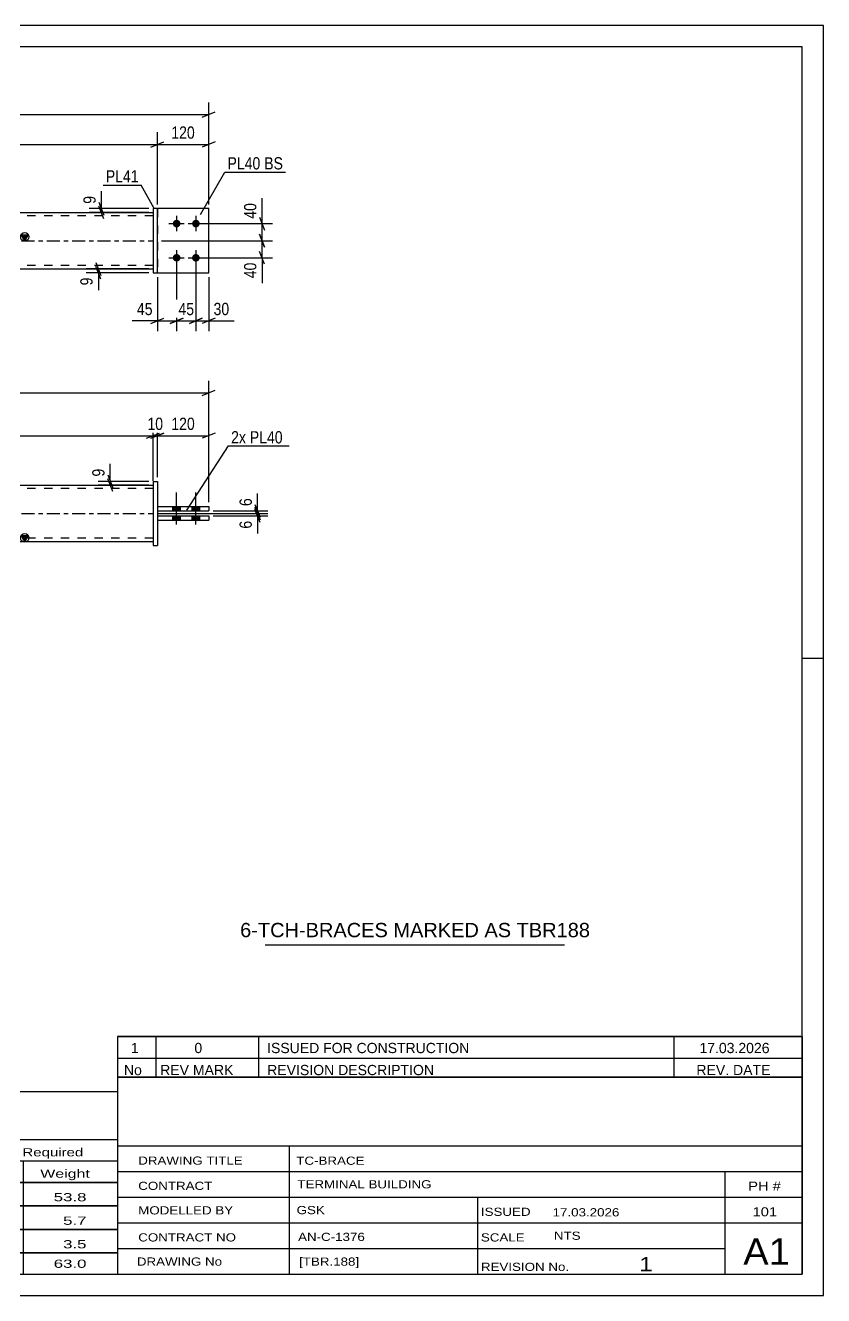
# Model space of a CAD drawing. Header units: millimetres. Extents: x 0 to 420, y 0 to 297.
# Drawn here: x 233.5 to 420, y 0 to 297 of the extents above; entities that cross this region are included whole.
import ezdxf

# ---------------------------------------------------------------- set-up
doc = ezdxf.new("R2010")
doc.units = ezdxf.units.MM
doc.linetypes.add('DXK_LINE_DOT2', pattern=[3.9198, 1.9599, -1.9599])
doc.linetypes.add('DXK_LINE_DOT3', pattern=[5.9187, 2.979, -0.9799, 0.9799, -0.9799])
doc.styles.add('Arial', font='arial.ttf', dxfattribs={"height": 0.2})
doc.styles.add('Arial Narrow', font='ARIALN.TTF', dxfattribs={"height": 0.2})

# ---------------------------------------------------------------- blocks, each defined once
blk = doc.blocks.new('Unknown-580544777-1163')
at = {"color": 5, "linetype": 'Continuous'}
for p, q in [((420, 297), (0, 297)), ((420, 0), (420, 297)), ((415, 292), (5, 292)), ((415, 5), (415, 292)), ((420, 149), (415, 149)), ((5, 5), (415, 5)), ((0, 0), (420, 0))]:
    blk.add_line(p, q, dxfattribs=at)
blk = doc.blocks.new('Part-580544777-2101 - 2095')
at = {"linetype": 'Continuous'}
blk.add_hatch(color=2, dxfattribs=at).paths.add_polyline_path([(233.35, 176.29), (232.55, 177.69), (234.15, 177.69)])
at = {"color": 2, "linetype": 'Continuous'}
for p, q in [((90.58, 189.49), (263.35, 189.49)), ((90.58, 176.29), (263.35, 176.29)), ((233.35, 176.29), (232.55, 177.69)), ((232.55, 177.69), (234.15, 177.69)), ((234.15, 177.69), (233.35, 176.29))]:
    blk.add_line(p, q, dxfattribs=at)
at = {"color": 7, "linetype": 'DXK_LINE_DOT2'}
for p, q in [((90.58, 176.29), (90.58, 189.49)), ((263.35, 188.69), (90.58, 188.69)), ((263.35, 189.49), (263.35, 176.29)), ((263.35, 177.09), (90.58, 177.09))]:
    blk.add_line(p, q, dxfattribs=at)
at = {"color": 7, "linetype": 'DXK_LINE_DOT3'}
blk.add_line((90.58, 182.89), (263.35, 182.89), dxfattribs=at)
at = {"color": 2, "linetype": 'Continuous'}
blk.add_circle((233.35, 177.19), 1, dxfattribs=at)
blk = doc.blocks.new('Part-580544777-2114 - 2095')
at = {"color": 2, "linetype": 'Continuous'}
for p, q in [((263.35, 190.39), (263.35, 175.39)), ((263.35, 190.39), (264.35, 190.39)), ((264.35, 190.39), (264.35, 175.39)), ((263.35, 175.39), (264.35, 175.39))]:
    blk.add_line(p, q, dxfattribs=at)
blk = doc.blocks.new('Part-580544777-2106 - 2095')
at = {"color": 2, "linetype": 'Continuous'}
for p, q in [((264.35, 182.29), (264.35, 181.29)), ((264.35, 182.29), (276.35, 182.29)), ((264.35, 181.29), (276.35, 181.29)), ((276.35, 182.29), (276.35, 181.29))]:
    blk.add_line(p, q, dxfattribs=at)
blk = doc.blocks.new('Part-580544777-2111 - 2095')
at = {"color": 2, "linetype": 'Continuous'}
for p, q in [((264.35, 184.49), (264.35, 183.49)), ((264.35, 184.49), (276.35, 184.49)), ((276.35, 184.49), (276.35, 183.49)), ((264.35, 183.49), (276.35, 183.49))]:
    blk.add_line(p, q, dxfattribs=at)
blk = doc.blocks.new('Bolt-580544777-2128 - 2095')
at = {"linetype": 'Continuous'}
for points in [[(269.75, 184.49), (267.95, 184.49), (267.95, 183.49), (269.75, 183.49)], [(269.75, 184.49), (267.95, 184.49), (267.95, 183.49), (269.75, 183.49)], [(274.25, 184.49), (272.45, 184.49), (272.45, 183.49), (274.25, 183.49)], [(274.25, 184.49), (272.45, 184.49), (272.45, 183.49), (274.25, 183.49)], [(269.75, 182.29), (267.95, 182.29), (267.95, 181.29), (269.75, 181.29)], [(269.75, 182.29), (267.95, 182.29), (267.95, 181.29), (269.75, 181.29)], [(274.25, 182.29), (272.45, 182.29), (272.45, 181.29), (274.25, 181.29)], [(274.25, 182.29), (272.45, 182.29), (272.45, 181.29), (274.25, 181.29)]]:
    blk.add_hatch(color=1, dxfattribs=at).paths.add_polyline_path(points)
at = {"color": 1, "linetype": 'Continuous'}
for p, q in [((268.85, 180.29), (268.85, 187.79)), ((268.85, 180.29), (268.85, 187.79)), ((273.35, 180.29), (273.35, 187.79)), ((273.35, 180.29), (273.35, 187.79)), ((267.95, 183.49), (267.95, 184.49)), ((267.95, 183.49), (267.95, 184.49)), ((269.75, 183.49), (269.75, 184.49)), ((269.75, 183.49), (269.75, 184.49)), ((272.45, 183.49), (272.45, 184.49)), ((272.45, 183.49), (272.45, 184.49)), ((274.25, 183.49), (274.25, 184.49)), ((274.25, 183.49), (274.25, 184.49)), ((267.95, 181.29), (267.95, 182.29)), ((267.95, 181.29), (267.95, 182.29)), ((269.75, 181.29), (269.75, 182.29)), ((269.75, 181.29), (269.75, 182.29)), ((272.45, 181.29), (272.45, 182.29)), ((272.45, 181.29), (272.45, 182.29)), ((274.25, 181.29), (274.25, 182.29)), ((274.25, 181.29), (274.25, 182.29))]:
    blk.add_line(p, q, dxfattribs=at)
blk = doc.blocks.new('Part-580544777-1728 - 1722')
at = {"linetype": 'Continuous'}
blk.add_hatch(color=2, dxfattribs=at).paths.add_polyline_path([(233.35, 246.66), (232.55, 248.06), (234.15, 248.06)])
at = {"color": 2, "linetype": 'Continuous'}
for p, q in [((90.58, 253.26), (263.35, 253.26)), ((233.35, 246.66), (232.55, 248.06)), ((232.55, 248.06), (234.15, 248.06)), ((234.15, 248.06), (233.35, 246.66)), ((90.58, 240.06), (263.35, 240.06))]:
    blk.add_line(p, q, dxfattribs=at)
at = {"color": 7, "linetype": 'DXK_LINE_DOT2'}
for p, q in [((90.58, 253.26), (90.58, 240.06)), ((263.35, 252.46), (90.58, 252.46)), ((263.35, 253.26), (263.35, 240.06)), ((263.35, 240.86), (90.58, 240.86))]:
    blk.add_line(p, q, dxfattribs=at)
at = {"color": 7, "linetype": 'DXK_LINE_DOT3'}
blk.add_line((90.58, 246.66), (263.35, 246.66), dxfattribs=at)
at = {"color": 2, "linetype": 'Continuous'}
blk.add_circle((233.35, 247.56), 1, dxfattribs=at)
blk = doc.blocks.new('Part-580544777-1753 - 1722')
at = {"color": 7, "linetype": 'DXK_LINE_DOT2'}
for p, q in [((276.35, 254.16), (264.35, 254.16)), ((264.35, 254.16), (264.35, 239.16)), ((276.35, 239.16), (276.35, 254.16)), ((264.35, 239.16), (276.35, 239.16))]:
    blk.add_line(p, q, dxfattribs=at)
blk = doc.blocks.new('Part-580544777-1758 - 1722')
at = {"color": 2, "linetype": 'Continuous'}
for p, q in [((276.35, 254.16), (264.35, 254.16)), ((276.35, 239.16), (276.35, 254.16)), ((264.35, 239.16), (276.35, 239.16))]:
    blk.add_line(p, q, dxfattribs=at)
at = {"color": 7, "linetype": 'DXK_LINE_DOT2'}
blk.add_line((264.35, 254.16), (264.35, 239.16), dxfattribs=at)
blk = doc.blocks.new('Part-580544777-1763 - 1722')
at = {"color": 2, "linetype": 'Continuous'}
for p, q in [((264.35, 254.16), (263.35, 254.16)), ((263.35, 254.16), (263.35, 239.16)), ((264.35, 239.16), (264.35, 254.16)), ((263.35, 239.16), (264.35, 239.16))]:
    blk.add_line(p, q, dxfattribs=at)
blk = doc.blocks.new('Bolt-580544777-1775 - 1722')
at = {"linetype": 'Continuous'}
for points in [[(268.85, 251.56, -1), (268.85, 249.76, -1)], [(273.35, 251.56, -1), (273.35, 249.76, -1)], [(268.85, 243.56, -1), (268.85, 241.76, -1)], [(273.35, 243.56, -1), (273.35, 241.76, -1)]]:
    blk.add_hatch(color=1, dxfattribs=at).paths.add_polyline_path(points)
at = {"color": 1, "linetype": 'Continuous'}
for p, q in [((268.85, 252.46), (268.85, 248.86)), ((273.35, 252.46), (273.35, 248.86)), ((267.05, 250.66), (270.65, 250.66)), ((271.55, 250.66), (275.15, 250.66)), ((268.85, 244.46), (268.85, 240.86)), ((273.35, 244.46), (273.35, 240.86)), ((267.05, 242.66), (270.65, 242.66)), ((271.55, 242.66), (275.15, 242.66))]:
    blk.add_line(p, q, dxfattribs=at)
blk = doc.blocks.new('StraightDimension-580544777-2287 - 2095')
at = {"color": 7, "linetype": 'Continuous'}
for p, q in [((262.35, 190.39), (250.5, 190.39)), ((252.75, 191.89), (253.95, 188.89)), ((253.95, 187.99), (252.75, 190.99)), ((253.35, 189.49), (253.35, 190.39)), ((262.35, 189.49), (250.5, 189.49))]:
    blk.add_line(p, q, dxfattribs=at)
at = {"color": 0}
blk.add_wipeout([(252.6, 193.94), (248.4, 193.94), (248.4, 190.91), (252.6, 190.91)], dxfattribs=at)
at = {"color": 7, "linetype": 'Continuous'}
blk.add_line((253.35, 190.39), (253.35, 194.46), dxfattribs=at)
blk.add_line((253.35, 190.39), (253.35, 194.46), dxfattribs=at)
at = {"color": 3, "style": 'Arial Narrow'}
blk.add_text('9', height=2.86, rotation=90.0002, dxfattribs=at).set_placement((252, 191.51))
blk = doc.blocks.new('StraightDimension-580544777-2159 - 2095')
at = {"color": 7, "linetype": 'Continuous'}
for p, q in [((264.35, 191.39), (264.35, 203.91)), ((276.35, 185.49), (276.35, 203.91)), ((262.85, 200.46), (265.85, 201.66)), ((264.35, 201.06), (276.35, 201.06)), ((277.85, 201.66), (274.85, 200.46))]:
    blk.add_line(p, q, dxfattribs=at)
at = {"color": 0}
blk.add_wipeout([(273.7, 201.81), (273.7, 206.01), (267.01, 206.01), (267.01, 201.81)], dxfattribs=at)
at = {"color": 3, "style": 'Arial Narrow'}
blk.add_text('120', height=2.863, dxfattribs=at).set_placement((267.61, 202.41))
blk = doc.blocks.new('StraightDimension-580544777-2169 - 2095')
at = {"color": 7, "linetype": 'Continuous'}
for p, q in [((90.58, 190.49), (90.58, 203.91)), ((263.35, 190.49), (263.35, 203.91)), ((92.08, 201.66), (89.08, 200.46)), ((90.58, 201.06), (263.35, 201.06)), ((261.85, 200.46), (264.85, 201.66))]:
    blk.add_line(p, q, dxfattribs=at)
at = {"color": 0}
blk.add_wipeout([(181.22, 201.81), (181.22, 206.01), (172.71, 206.01), (172.71, 201.81)], dxfattribs=at)
at = {"color": 3, "style": 'Arial Narrow'}
blk.add_text('1728', height=2.863, dxfattribs=at).set_placement((173.31, 202.41))
blk = doc.blocks.new('StraightDimension-580544777-2243 - 2095')
at = {"color": 7, "linetype": 'Continuous'}
for p, q in [((77.58, 185.49), (77.58, 213.93)), ((276.35, 185.49), (276.35, 213.93)), ((79.08, 211.68), (76.08, 210.48)), ((77.58, 211.08), (276.35, 211.08)), ((274.85, 210.48), (277.85, 211.68))]:
    blk.add_line(p, q, dxfattribs=at)
at = {"color": 0}
blk.add_wipeout([(181.22, 211.83), (181.22, 216.03), (172.71, 216.03), (172.71, 211.83)], dxfattribs=at)
at = {"color": 3, "style": 'Arial Narrow'}
blk.add_text('1988', height=2.863, dxfattribs=at).set_placement((173.31, 212.43))
blk = doc.blocks.new('StraightDimension-580544777-2199 - 2095')
at = {"color": 7, "linetype": 'Continuous'}
for p, q in [((263.35, 190.49), (263.35, 203.91)), ((264.35, 191.39), (264.35, 203.91)), ((261.85, 200.46), (264.85, 201.66)), ((265.85, 201.66), (262.85, 200.46)), ((263.35, 201.06), (264.35, 201.06))]:
    blk.add_line(p, q, dxfattribs=at)
at = {"color": 0}
blk.add_wipeout([(266.28, 201.81), (266.28, 206.01), (261.43, 206.01), (261.43, 201.81)], dxfattribs=at)
at = {"color": 3, "style": 'Arial Narrow'}
blk.add_text('10', height=2.863, dxfattribs=at).set_placement((262.03, 202.41))
blk = doc.blocks.new('StraightDimension-580544777-2254 - 2095')
at = {"color": 7, "linetype": 'Continuous'}
for p, q in [((287.16, 184.39), (288.36, 181.39)), ((264.35, 182.89), (290.16, 182.89)), ((277.35, 182.29), (290.16, 182.29)), ((288.36, 180.79), (287.16, 183.79)), ((287.76, 182.29), (287.76, 182.89))]:
    blk.add_line(p, q, dxfattribs=at)
at = {"color": 0}
blk.add_wipeout([(287.01, 181.76), (282.81, 181.76), (282.81, 178.73), (287.01, 178.73)], dxfattribs=at)
at = {"color": 7, "linetype": 'Continuous'}
blk.add_line((287.76, 182.29), (287.76, 178.21), dxfattribs=at)
blk.add_line((287.76, 182.29), (287.76, 178.21), dxfattribs=at)
at = {"color": 3, "style": 'Arial Narrow'}
blk.add_text('6', height=2.86, rotation=90.0002, dxfattribs=at).set_placement((286.41, 179.33))
blk = doc.blocks.new('StraightDimension-580544777-2270 - 2095')
at = {"color": 7, "linetype": 'Continuous'}
for p, q in [((287.16, 184.99), (288.36, 181.99)), ((288.36, 181.39), (287.16, 184.39)), ((264.35, 182.89), (290.16, 182.89)), ((277.35, 183.49), (290.16, 183.49)), ((287.76, 182.89), (287.76, 183.49))]:
    blk.add_line(p, q, dxfattribs=at)
at = {"color": 0}
blk.add_wipeout([(287.01, 187.04), (282.81, 187.04), (282.81, 184.01), (287.01, 184.01)], dxfattribs=at)
at = {"color": 7, "linetype": 'Continuous'}
blk.add_line((287.76, 183.49), (287.76, 187.56), dxfattribs=at)
blk.add_line((287.76, 183.49), (287.76, 187.56), dxfattribs=at)
at = {"color": 3, "style": 'Arial Narrow'}
blk.add_text('6', height=2.86, rotation=90.0002, dxfattribs=at).set_placement((286.41, 184.61))
blk = doc.blocks.new('StraightDimension-580544777-1857 - 1722')
at = {"color": 7, "linetype": 'Continuous'}
for p, q in [((265.35, 246.66), (291.22, 246.66)), ((288.22, 248.16), (289.42, 245.16)), ((288.82, 242.66), (288.82, 246.66)), ((289.42, 241.16), (288.22, 244.16)), ((274.35, 242.66), (291.22, 242.66))]:
    blk.add_line(p, q, dxfattribs=at)
at = {"color": 0}
blk.add_wipeout([(288.07, 242.14), (283.87, 242.14), (283.87, 237.28), (288.07, 237.28)], dxfattribs=at)
at = {"color": 7, "linetype": 'Continuous'}
blk.add_line((288.82, 242.66), (288.82, 236.76), dxfattribs=at)
blk.add_line((288.82, 242.66), (288.82, 236.76), dxfattribs=at)
at = {"color": 3, "style": 'Arial Narrow'}
blk.add_text('40', height=2.863, rotation=90.0002, dxfattribs=at).set_placement((287.47, 237.88))
blk = doc.blocks.new('StraightDimension-580544777-1890 - 1722')
at = {"color": 7, "linetype": 'Continuous'}
for p, q in [((249.96, 241.56), (251.16, 238.56)), ((251.16, 237.66), (249.96, 240.66)), ((262.35, 240.06), (247.71, 240.06)), ((262.35, 239.16), (247.71, 239.16)), ((250.56, 239.16), (250.56, 240.06))]:
    blk.add_line(p, q, dxfattribs=at)
at = {"color": 0}
blk.add_wipeout([(249.81, 238.64), (245.61, 238.64), (245.61, 235.61), (249.81, 235.61)], dxfattribs=at)
at = {"color": 7, "linetype": 'Continuous'}
blk.add_line((250.56, 239.16), (250.56, 235.08), dxfattribs=at)
blk.add_line((250.56, 239.16), (250.56, 235.08), dxfattribs=at)
at = {"color": 3, "style": 'Arial Narrow'}
blk.add_text('9', height=2.86, rotation=90.0002, dxfattribs=at).set_placement((249.21, 236.21))
blk = doc.blocks.new('StraightDimension-580544777-1799 - 1722')
at = {"color": 7, "linetype": 'Continuous'}
for p, q in [((268.85, 241.66), (268.85, 225.51)), ((264.35, 238.16), (264.35, 225.51)), ((262.85, 227.31), (265.85, 228.51)), ((264.35, 227.91), (268.85, 227.91)), ((270.35, 228.51), (267.35, 227.31))]:
    blk.add_line(p, q, dxfattribs=at)
at = {"color": 0}
blk.add_wipeout([(263.83, 228.66), (263.83, 232.86), (258.97, 232.86), (258.97, 228.66)], dxfattribs=at)
at = {"color": 7, "linetype": 'Continuous'}
blk.add_line((264.35, 227.91), (258.45, 227.91), dxfattribs=at)
blk.add_line((264.35, 227.91), (258.45, 227.91), dxfattribs=at)
at = {"color": 3, "style": 'Arial Narrow'}
blk.add_text('45', height=2.863, dxfattribs=at).set_placement((259.57, 229.26))
blk = doc.blocks.new('StraightDimension-580544777-1821 - 1722')
at = {"color": 7, "linetype": 'Continuous'}
for p, q in [((268.85, 241.66), (268.85, 225.51)), ((273.35, 241.66), (273.35, 225.51)), ((267.35, 227.31), (270.35, 228.51)), ((268.85, 227.91), (273.35, 227.91)), ((274.85, 228.51), (271.85, 227.31))]:
    blk.add_line(p, q, dxfattribs=at)
at = {"color": 0}
blk.add_wipeout([(273.53, 228.66), (273.53, 232.86), (268.68, 232.86), (268.68, 228.66)], dxfattribs=at)
at = {"color": 3, "style": 'Arial Narrow'}
blk.add_text('45', height=2.863, dxfattribs=at).set_placement((269.28, 229.26))
blk = doc.blocks.new('StraightDimension-580544777-1837 - 1722')
at = {"color": 7, "linetype": 'Continuous'}
for p, q in [((273.35, 241.66), (273.35, 225.51)), ((276.35, 238.16), (276.35, 225.51)), ((271.85, 227.31), (274.85, 228.51)), ((273.35, 227.91), (276.35, 227.91)), ((277.85, 228.51), (274.85, 227.31))]:
    blk.add_line(p, q, dxfattribs=at)
at = {"color": 0}
blk.add_wipeout([(281.74, 228.66), (281.74, 232.86), (276.88, 232.86), (276.88, 228.66)], dxfattribs=at)
at = {"color": 7, "linetype": 'Continuous'}
blk.add_line((276.35, 227.91), (282.26, 227.91), dxfattribs=at)
blk.add_line((276.35, 227.91), (282.26, 227.91), dxfattribs=at)
at = {"color": 3, "style": 'Arial Narrow'}
blk.add_text('30', height=2.863, dxfattribs=at).set_placement((277.48, 229.26))
blk = doc.blocks.new('StraightDimension-580544777-1866 - 1722')
at = {"color": 7, "linetype": 'Continuous'}
for p, q in [((274.35, 250.66), (291.22, 250.66)), ((288.22, 252.16), (289.42, 249.16)), ((288.82, 246.66), (288.82, 250.66)), ((265.35, 246.66), (291.22, 246.66)), ((289.42, 245.16), (288.22, 248.16))]:
    blk.add_line(p, q, dxfattribs=at)
at = {"color": 0}
blk.add_wipeout([(288.07, 256.04), (283.87, 256.04), (283.87, 251.19), (288.07, 251.19)], dxfattribs=at)
at = {"color": 7, "linetype": 'Continuous'}
blk.add_line((288.82, 250.66), (288.82, 256.57), dxfattribs=at)
blk.add_line((288.82, 250.66), (288.82, 256.57), dxfattribs=at)
at = {"color": 3, "style": 'Arial Narrow'}
blk.add_text('40', height=2.863, rotation=90.0002, dxfattribs=at).set_placement((287.47, 251.79))
blk = doc.blocks.new('StraightDimension-580544777-1883 - 1722')
at = {"color": 7, "linetype": 'Continuous'}
for p, q in [((250.68, 255.66), (251.88, 252.66)), ((262.35, 254.16), (248.43, 254.16)), ((262.35, 253.26), (248.43, 253.26)), ((251.88, 251.76), (250.68, 254.76)), ((251.28, 253.26), (251.28, 254.16))]:
    blk.add_line(p, q, dxfattribs=at)
at = {"color": 0}
blk.add_wipeout([(250.53, 257.72), (246.33, 257.72), (246.33, 254.69), (250.53, 254.69)], dxfattribs=at)
at = {"color": 7, "linetype": 'Continuous'}
blk.add_line((251.28, 254.16), (251.28, 258.24), dxfattribs=at)
blk.add_line((251.28, 254.16), (251.28, 258.24), dxfattribs=at)
at = {"color": 3, "style": 'Arial Narrow'}
blk.add_text('9', height=2.86, rotation=90.0002, dxfattribs=at).set_placement((249.93, 255.29))
blk = doc.blocks.new('StraightDimension-580544777-1981 - 1722')
at = {"color": 7, "linetype": 'Continuous'}
for p, q in [((79.08, 276.76), (76.08, 275.56)), ((77.58, 255.16), (77.58, 279.01)), ((274.85, 275.56), (277.85, 276.76)), ((276.35, 255.16), (276.35, 279.01)), ((77.58, 276.16), (276.35, 276.16))]:
    blk.add_line(p, q, dxfattribs=at)
at = {"color": 0}
blk.add_wipeout([(181.22, 276.91), (181.22, 281.11), (172.71, 281.11), (172.71, 276.91)], dxfattribs=at)
at = {"color": 3, "style": 'Arial Narrow'}
blk.add_text('1988', height=2.863, dxfattribs=at).set_placement((173.31, 277.51))
blk = doc.blocks.new('StraightDimension-580544777-2023 - 1722')
at = {"color": 7, "linetype": 'Continuous'}
for p, q in [((89.58, 255.16), (89.58, 272.01)), ((264.35, 255.16), (264.35, 272.01)), ((91.08, 269.76), (88.08, 268.56)), ((89.58, 269.16), (264.35, 269.16)), ((262.85, 268.56), (265.85, 269.76))]:
    blk.add_line(p, q, dxfattribs=at)
at = {"color": 0}
blk.add_wipeout([(181.22, 269.91), (181.22, 274.11), (172.71, 274.11), (172.71, 269.91)], dxfattribs=at)
at = {"color": 3, "style": 'Arial Narrow'}
blk.add_text('1748', height=2.863, dxfattribs=at).set_placement((173.31, 270.51))
blk = doc.blocks.new('StraightDimension-580544777-2048 - 1722')
at = {"color": 7, "linetype": 'Continuous'}
for p, q in [((264.35, 255.16), (264.35, 272.01)), ((276.35, 255.16), (276.35, 272.01)), ((262.85, 268.56), (265.85, 269.76)), ((264.35, 269.16), (276.35, 269.16)), ((277.85, 269.76), (274.85, 268.56))]:
    blk.add_line(p, q, dxfattribs=at)
at = {"color": 0}
blk.add_wipeout([(273.7, 269.91), (273.7, 274.11), (267.01, 274.11), (267.01, 269.91)], dxfattribs=at)
at = {"color": 3, "style": 'Arial Narrow'}
blk.add_text('120', height=2.863, dxfattribs=at).set_placement((267.61, 270.51))
blk = doc.blocks.new('Unknown-580544777-3255')
at = {"color": 7, "linetype": 'Continuous'}
for p, q in [((255, 51.05), (255, 5)), ((255, 51.05), (415, 51.05)), ((415, 51), (415, 5)), ((255, 35), (415, 35)), ((295.14, 35), (295.14, 5)), ((255, 29), (415, 29)), ((397, 5.05), (397, 29.05)), ((255, 23), (415, 23)), ((339.14, 23), (339.14, 5)), ((255, 17), (415, 17)), ((255, 11), (397, 11)), ((255, 5), (415, 5))]:
    blk.add_line(p, q, dxfattribs=at)
at = {"color": 7, "style": 'Arial Narrow'}
for s, height, width, p in [('DRAWING TITLE', 1.9089, 1.425378, (259.88, 30.61)), ('TC-BRACE', 1.909, 1.425378, (296.81, 30.59)), ('TERMINAL BUILDING', 1.9089, 1.425378, (297.06, 25.07)), ('CONTRACT', 1.909, 1.425378, (259.88, 24.71)), ('MODELLED BY', 1.9089, 1.425378, (259.88, 18.98)), ('GSK', 1.909, 1.425378, (296.88, 19.04)), ('ISSUED', 1.909, 1.425378, (339.94, 18.64)), ('17.03.2026', 1.909, 1.425378, (356.69, 18.52)), ('CONTRACT NO', 1.9089, 1.425378, (259.88, 12.66)), ('AN-C-1376', 1.909, 1.425378, (297.23, 12.78)), ('SCALE', 1.909, 1.425378, (339.94, 12.65)), ('A1', 6.204, 1.25, (401.24, 7.2)), ('DRAWING No', 1.909, 1.425378, (259.56, 7)), ('[TBR.188]', 1.909, 1.425378, (297.46, 6.99)), ('1', 3.34, 1.5, (376.91, 5.68)), ('REVISION No.', 1.9089, 1.425378, (339.94, 5.77))]:
    blk.add_text(s, height=height, dxfattribs=dict(at, width=width)).set_placement(p)
at = {"color": 7, "linetype": 'Continuous', "style": 'Arial Narrow'}
for s, height, width, p in [('PH #', 2.1, 1.42538, (402.4, 24.55)), ('101', 2.1, 1.42538, (403.41, 18.55)), ('NTS', 1.909, 1.425378, (357, 13.05))]:
    blk.add_text(s, height=height, dxfattribs=dict(at, width=width)).set_placement(p)
blk = doc.blocks.new('Unknown-580544777-3256')
at = {"color": 7, "linetype": 'Continuous'}
for p, q in [((255, 60.55), (415, 60.55)), ((415, 60.55), (255, 60.55)), ((255, 60.55), (255, 55.55)), ((264, 60.55), (264, 55.55)), ((288, 60.55), (288, 55.55)), ((385, 60.55), (385, 55.55)), ((415, 60.55), (415, 55.55)), ((255, 55.55), (415, 55.55)), ((255, 55.55), (255, 51.05)), ((255, 55.55), (415, 55.55)), ((264, 55.55), (264, 51.05)), ((288, 55.55), (288, 51.05)), ((385, 55.55), (385, 51.05)), ((415, 55.55), (415, 51.05)), ((415, 51.05), (255, 51.05))]:
    blk.add_line(p, q, dxfattribs=at)
at = {"color": 7, "linetype": 'Continuous', "style": 'Arial Narrow'}
for s, height, width, p in [('1', 2.39, 1.196471, (258.16, 56.7)), ('0', 2.39, 1.196471, (273, 56.7)), ('ISSUED FOR CONSTRUCTION', 2.3861, 1.196471, (290, 56.7)), ('17.03.2026', 2.386, 1.196471, (391, 56.7)), ('No', 2.386, 1.2, (256.54, 51.55)), ('REV MARK', 2.386, 1.2, (265, 51.55)), ('REVISION DESCRIPTION', 2.3861, 1.2, (290, 51.55)), ('REV. DATE', 2.386, 1.2, (390.28, 51.55))]:
    blk.add_text(s, height=height, dxfattribs=dict(at, width=width)).set_placement(p)
blk = doc.blocks.new('Unknown-580544777-3257')
at = {"color": 7, "linetype": 'Continuous'}
for p, q in [((95, 47.75), (255, 47.75)), ((95, 36.5), (95, 47.75)), ((255, 47.75), (255, 36.5)), ((95, 36.5), (255, 36.5)), ((95, 36.5), (95, 31.5)), ((255, 36.5), (255, 31.5)), ((95, 31.5), (255, 31.5)), ((95, 31.5), (95, 26.5)), ((119, 31.5), (119, 26.5)), ((154.5, 31.5), (154.5, 26.5)), ((180.5, 31.5), (180.5, 26.5)), ((193.5, 31.5), (193.5, 26.5)), ((211, 31.5), (211, 26.5)), ((233, 31.5), (233, 26.5)), ((255, 31.5), (255, 26.5)), ((95, 26.5), (255, 26.5)), ((95, 26.45), (95, 21.05)), ((95, 26.45), (255, 26.45)), ((119, 26.5), (119, 21)), ((154.5, 26.5), (154.5, 21)), ((180.5, 26.5), (180.5, 21)), ((193.5, 26.5), (193.5, 21)), ((211, 26.5), (211, 21)), ((233, 26.5), (233, 21)), ((255, 26.45), (255, 21.05)), ((95, 21.05), (255, 21.05)), ((95, 20.95), (95, 15.55)), ((95, 20.95), (255, 20.95)), ((119, 21), (119, 15.5)), ((154.5, 21), (154.5, 15.5)), ((180.5, 21), (180.5, 15.5)), ((193.5, 21), (193.5, 15.5)), ((211, 21), (211, 15.5)), ((233, 21), (233, 15.5)), ((255, 20.95), (255, 15.55)), ((95, 15.55), (255, 15.55)), ((95, 15.45), (95, 10.05)), ((95, 15.45), (255, 15.45)), ((119, 15.5), (119, 10)), ((154.5, 15.5), (154.5, 10)), ((180.5, 15.5), (180.5, 10)), ((193.5, 15.5), (193.5, 10)), ((211, 15.5), (211, 10)), ((233, 15.5), (233, 10)), ((255, 15.45), (255, 10.05)), ((95, 10.05), (255, 10.05)), ((95, 10), (255, 10)), ((95, 10), (95, 5)), ((211, 10), (211, 5)), ((233, 10), (233, 5)), ((255, 10), (255, 5)), ((95, 5), (255, 5))]:
    blk.add_line(p, q, dxfattribs=at)
at = {"color": 7, "style": 'Arial Narrow'}
for s, height, width, p in [('GENERAL NOTES & WELD DETAILS :', 2.8633, 1.4, (96.15, 40.06)), ('REFER TYP DRAWING TYP-01', 1.9089, 1.6, (179.7, 40.16)), ("MATERIAL LIST FOR ASSEMBLY MK'D", 1.9089, 1.6, (96.15, 32.56)), ('TBR188', 1.909, 1.794707, (187.59, 32.47)), ('6', 1.91, 1.794707, (217.08, 32.56)), ('No. Required', 1.9089, 1.6, (226.41, 32.56)), ('Mark', 1.909, 1.7, (96.34, 27.5)), ('Profile', 1.909, 1.7, (129.41, 27.5)), ('Material', 1.909, 1.7, (159.54, 27.56)), ('No.', 1.909, 1.7, (184.5, 27.56)), ('Length', 1.909, 1.7, (195, 27.56)), ('Area', 1.909, 1.7, (217.5, 27.56)), ('Weight', 1.909, 1.7, (237, 27.56))]:
    blk.add_text(s, height=height, dxfattribs=dict(at, width=width)).set_placement(p)
at = {"color": 7, "linetype": 'Continuous', "style": 'Arial Narrow'}
for s, height, width, p in [('TBR188', 1.909, 1.794707, (96.5, 22.06)), ('SHS132*8', 1.909, 1.794707, (121, 22.06)), ('E350', 1.909, 1.794707, (160.74, 22.06)), ('1', 1.91, 1.794707, (184.86, 22.06)), ('1728', 1.909, 1.794707, (197.58, 22.06)), ('0.9', 1.909, 1.794707, (221.32, 22.06)), ('53.8', 1.909, 1.794707, (240.14, 22.06)), ('PL40', 1.909, 1.794707, (96.5, 16.56)), ('PL10*120', 1.909, 1.794707, (121, 16.56)), ('E350', 1.909, 1.794707, (160.74, 16.56)), ('4', 1.91, 1.794707, (184.86, 16.56)), ('150', 1.909, 1.794707, (199.77, 16.56)), ('0.0', 1.909, 1.794707, (221.32, 16.56)), ('5.7', 1.909, 1.794707, (242.33, 16.56)), ('PL41', 1.909, 1.794707, (96.5, 11.06)), ('PL10*150', 1.909, 1.794707, (121, 11.06)), ('E350', 1.909, 1.794707, (160.74, 11.06)), ('2', 1.91, 1.794707, (184.86, 11.06)), ('150', 1.909, 1.794707, (199.77, 11.06)), ('0.1', 1.909, 1.794707, (221.32, 11.06)), ('3.5', 1.909, 1.794707, (242.33, 11.06)), ('Total', 1.909, 1.7, (197.33, 6.5)), ('1.2', 1.909, 1.794707, (220.83, 6.5)), ('63.0', 1.909, 1.794707, (240.14, 6.5))]:
    blk.add_text(s, height=height, dxfattribs=dict(at, width=width)).set_placement(p)
blk = doc.blocks.new('Unknown-580544777-3258')
at = {"color": 7, "linetype": 'Continuous'}
blk.add_line((289.5, 82.05), (359.5, 82.05), dxfattribs=at)
at = {"color": 7, "style": 'Arial'}
blk.add_text('6-TCH-BRACES MARKED AS TBR188', height=3.3428, dxfattribs=at).set_placement((283.69, 83.8))
blk = doc.blocks.new('MarkSet-580544777-2324 - 2095')
at = {"color": 0}
blk.add_wipeout([(285.05, 199.26), (285.05, 202.26), (281.58, 202.26), (281.58, 199.26)], dxfattribs=at)
blk.add_wipeout([(285.05, 199.26), (285.05, 202.26), (281.58, 202.26), (281.58, 199.26)], dxfattribs=at)
at = {"color": 30, "linetype": 'Continuous'}
blk.add_line((271.25, 183.67), (280.98, 198.66), dxfattribs=at)
at = {"color": 0}
blk.add_wipeout([(293.62, 199.26), (293.62, 202.26), (285.95, 202.26), (285.95, 199.26)], dxfattribs=at)
blk.add_wipeout([(293.62, 199.26), (293.62, 202.26), (285.95, 202.26), (285.95, 199.26)], dxfattribs=at)
at = {"color": 30, "linetype": 'Continuous'}
blk.add_line((280.98, 198.66), (295.12, 198.66), dxfattribs=at)
at = {"color": 3, "style": 'Arial Narrow'}
for s, p in [('2x', (281.58, 199.26)), ('PL40', (285.95, 199.26))]:
    blk.add_text(s, height=2.863, dxfattribs=at).set_placement(p)
blk = doc.blocks.new('Mark-580544777-1759 - 1722')
at = {"color": 0}
blk.add_wipeout([(259.98, 260.28), (259.98, 263.28), (252.3, 263.28), (252.3, 260.28)], dxfattribs=at)
blk.add_wipeout([(259.98, 260.28), (259.98, 263.28), (252.3, 263.28), (252.3, 260.28)], dxfattribs=at)
at = {"color": 30, "linetype": 'Continuous'}
for p in [(251.7, 259.68), (263.57, 254.16)]:
    blk.add_line(p, (260.58, 259.68), dxfattribs=at)
at = {"color": 3, "style": 'Arial Narrow'}
blk.add_text('PL41', height=2.863, dxfattribs=at).set_placement((252.3, 260.28))
blk = doc.blocks.new('MarkSet-580544777-2086 - 1722')
at = {"color": 0}
blk.add_wipeout([(288.41, 263.32), (288.41, 266.32), (280.74, 266.32), (280.74, 263.32)], dxfattribs=at)
blk.add_wipeout([(288.41, 263.32), (288.41, 266.32), (280.74, 266.32), (280.74, 263.32)], dxfattribs=at)
at = {"color": 30, "linetype": 'Continuous'}
blk.add_line((274.43, 252.8), (280.14, 262.72), dxfattribs=at)
at = {"color": 0}
blk.add_wipeout([(293.7, 263.32), (293.7, 266.32), (289.31, 266.32), (289.31, 263.32)], dxfattribs=at)
blk.add_wipeout([(293.7, 263.32), (293.7, 266.32), (289.31, 266.32), (289.31, 263.32)], dxfattribs=at)
at = {"color": 30, "linetype": 'Continuous'}
blk.add_line((280.14, 262.72), (294.3, 262.72), dxfattribs=at)
at = {"color": 3, "style": 'Arial Narrow'}
for s, p in [('PL40', (280.74, 263.32)), ('BS', (289.31, 263.32))]:
    blk.add_text(s, height=2.863, dxfattribs=at).set_placement(p)

msp = doc.modelspace()

# ---------------------------------------------------------------- block references
for name in ['Unknown-580544777-1163', 'Part-580544777-1728 - 1722', 'Part-580544777-1763 - 1722', 'Part-580544777-1753 - 1722', 'Part-580544777-1758 - 1722', 'Bolt-580544777-1775 - 1722', 'Part-580544777-2114 - 2095', 'Part-580544777-2101 - 2095', 'Bolt-580544777-2128 - 2095', 'Part-580544777-2111 - 2095', 'Part-580544777-2106 - 2095', 'Unknown-580544777-3258', 'Unknown-580544777-3256', 'Unknown-580544777-3255', 'Unknown-580544777-3257']:
    msp.add_blockref(name, (0, 0))

# ---------------------------------------------------------------- next in the draw order: block references
for name in ['StraightDimension-580544777-1883 - 1722', 'StraightDimension-580544777-1857 - 1722', 'StraightDimension-580544777-1890 - 1722', 'StraightDimension-580544777-2287 - 2095']:
    msp.add_blockref(name, (0, 0))

# ---------------------------------------------------------------- next in the draw order: block references
for name in ['StraightDimension-580544777-1866 - 1722', 'StraightDimension-580544777-1799 - 1722', 'StraightDimension-580544777-2159 - 2095']:
    msp.add_blockref(name, (0, 0))

# ---------------------------------------------------------------- next in the draw order: block references
for name in ['StraightDimension-580544777-1981 - 1722', 'StraightDimension-580544777-1821 - 1722', 'StraightDimension-580544777-2169 - 2095']:
    msp.add_blockref(name, (0, 0))

# ---------------------------------------------------------------- next in the draw order: block references
for name in ['StraightDimension-580544777-2023 - 1722', 'StraightDimension-580544777-1837 - 1722', 'StraightDimension-580544777-2243 - 2095']:
    msp.add_blockref(name, (0, 0))

# ---------------------------------------------------------------- next in the draw order: block references
for name in ['StraightDimension-580544777-2048 - 1722', 'StraightDimension-580544777-2199 - 2095', 'StraightDimension-580544777-2254 - 2095']:
    msp.add_blockref(name, (0, 0))

# ---------------------------------------------------------------- next in the draw order: block references
for name in ['MarkSet-580544777-2086 - 1722', 'Mark-580544777-1759 - 1722', 'StraightDimension-580544777-2270 - 2095']:
    msp.add_blockref(name, (0, 0))

# ---------------------------------------------------------------- next in the draw order: block references
msp.add_blockref('MarkSet-580544777-2324 - 2095', (0, 0))

doc.saveas('drawing.dxf')
